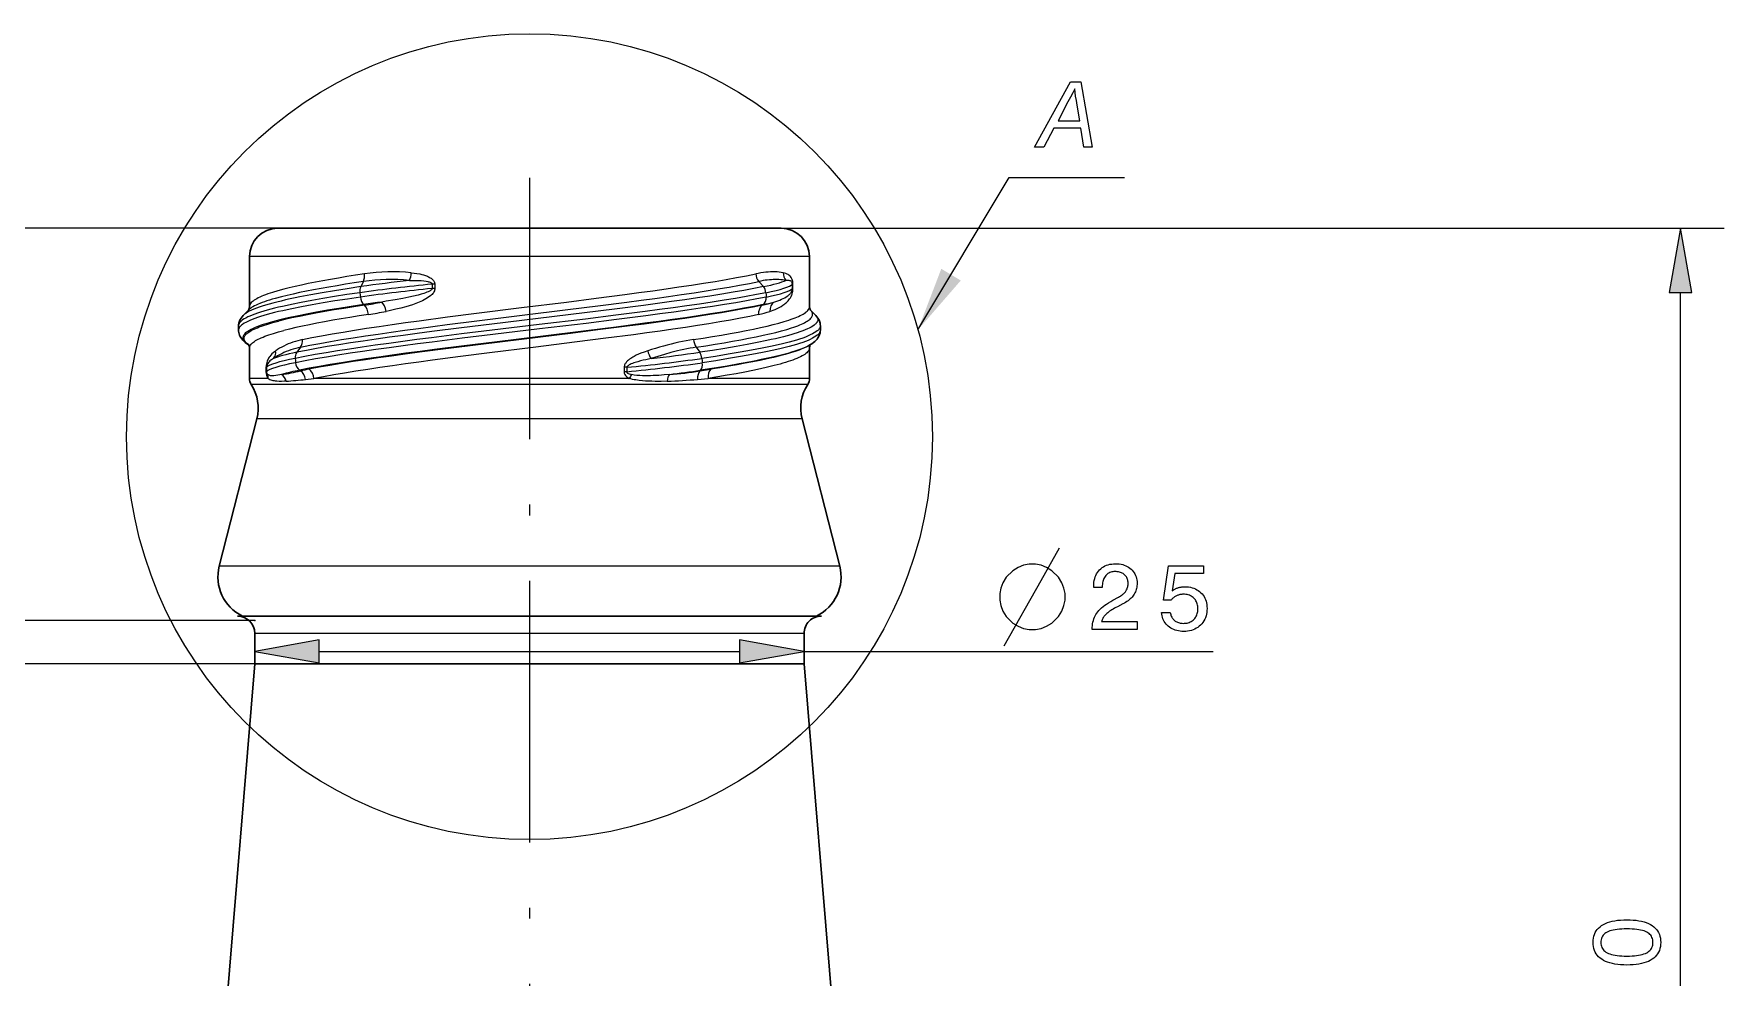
# Model space of a CAD drawing. Extents: x 0 to 420, y 0 to 594.
# Drawn here: x 121.7 to 199.3, y 481.4 to 524.7 of the extents above; entities that cross this region are included whole.
import ezdxf

# ---------------------------------------------------------------- set-up
doc = ezdxf.new("R2010")
doc.units = 0
doc.linetypes.add('DASHDOT', pattern=[18.5, 12, -3, 0.5, -3])

msp = doc.modelspace()

# ---------------------------------------------------------------- linework, layer by layer
at = {"linetype": 'DASHDOT', "lineweight": 13}
msp.add_line((144.475, 518.128), (144.475, 263.401), dxfattribs=at)
at = {"lineweight": 13}
for p, q in [((132.925, 515.815), (58.793, 515.815)), ((132.925, 515.815), (68.311, 515.815)), ((132.925, 515.815), (76.446, 515.815)), ((156.025, 515.815), (199.306, 515.815)), ((157.325, 514.515), (133.198, 514.515)), ((197.306, 448.769), (197.306, 512.861)), ((157.245, 508.644), (133.268, 508.644)), ((156.987, 507.063), (133.494, 507.063)), ((158.713, 500.31), (131.98, 500.31)), ((131.875, 497.815), (76.446, 497.815)), ((157.075, 497.215), (133.417, 497.215))]:
    msp.add_line(p, q, dxfattribs=at)
at = {"lineweight": 30, "ltscale": 0.035348}
msp.add_line((134.339, 515.815), (132.925, 515.815), dxfattribs=at)
at = {"lineweight": 30}
for p, q in [((156.025, 515.815), (134.339, 515.815)), ((157.875, 498.015), (132.715, 498.015)), ((131.875, 495.815), (127.975, 448.815)), ((157.075, 495.815), (133.417, 495.815)), ((157.075, 495.815), (160.975, 448.815))]:
    msp.add_line(p, q, dxfattribs=at)
at = {"lineweight": 13, "ltscale": 0.039327}
msp.add_line((133.198, 514.515), (131.625, 514.515), dxfattribs=at)
at = {"lineweight": 30, "ltscale": 0.057468}
for p, q in [((131.625, 512.216), (131.625, 514.515)), ((157.325, 512.216), (157.325, 514.515))]:
    msp.add_line(p, q, dxfattribs=at)
at = {"lineweight": 13, "ltscale": 0.002494}
for p, q in [((136.694, 512.854), (136.704, 512.755)), ((136.704, 512.755), (136.714, 512.656)), ((152.398, 509.74), (152.408, 509.641))]:
    msp.add_line(p, q, dxfattribs=at)
at = {"lineweight": 13, "ltscale": 0.006534}
msp.add_line((136.85, 513.37), (136.735, 513.135), dxfattribs=at)
at = {"lineweight": 13, "ltscale": 0.003116}
msp.add_line((140.13, 513.248), (140.005, 513.247), dxfattribs=at)
at = {"lineweight": 13, "ltscale": 0.00251}
for p, q in [((140.005, 513.247), (140.006, 513.146)), ((140.006, 513.146), (140.007, 513.046)), ((156.541, 513.146), (156.541, 513.247)), ((156.541, 513.046), (156.541, 513.146)), ((132.382, 509.431), (132.381, 509.331)), ((132.381, 509.331), (132.381, 509.231)), ((148.819, 509.331), (148.818, 509.231)), ((148.82, 509.431), (148.819, 509.331))]:
    msp.add_line(p, q, dxfattribs=at)
at = {"lineweight": 13, "ltscale": 0.003117}
msp.add_line((140.131, 513.047), (140.007, 513.046), dxfattribs=at)
at = {"lineweight": 13, "ltscale": 0.002507}
for p, q in [((140.13, 513.248), (140.131, 513.147)), ((140.131, 513.147), (140.131, 513.047)), ((156.568, 513.147), (156.568, 513.248)), ((156.568, 513.047), (156.568, 513.147))]:
    msp.add_line(p, q, dxfattribs=at)
at = {"lineweight": 13, "ltscale": 0.007844}
msp.add_line((155, 513.37), (155.208, 513.135), dxfattribs=at)
at = {"lineweight": 13, "ltscale": 0.002488}
for p, q in [((155.324, 512.854), (155.331, 512.755)), ((155.331, 512.755), (155.338, 512.656)), ((133.73, 509.74), (133.737, 509.641))]:
    msp.add_line(p, q, dxfattribs=at)
at = {"lineweight": 13, "ltscale": 0.00068689}
msp.add_line((156.541, 513.247), (156.568, 513.248), dxfattribs=at)
at = {"lineweight": 13, "ltscale": 0.000687079}
for p, q in [((156.541, 513.046), (156.568, 513.047)), ((132.409, 509.23), (132.381, 509.231))]:
    msp.add_line(p, q, dxfattribs=at)
at = {"lineweight": 30, "ltscale": 0.008484}
for p, q in [((131.575, 512.055), (131.336, 511.813)), ((157.375, 512.055), (157.613, 511.813))]:
    msp.add_line(p, q, dxfattribs=at)
at = {"lineweight": 13, "ltscale": 0.001115}
msp.add_line((136.867, 512.312), (136.9, 512.283), dxfattribs=at)
at = {"lineweight": 13, "ltscale": 0.001236}
msp.add_line((155.201, 512.312), (155.162, 512.283), dxfattribs=at)
at = {"lineweight": 30, "ltscale": 0.002518}
for p, q in [((131.125, 511.337), (131.124, 511.236)), ((157.825, 511.337), (157.825, 511.236))]:
    msp.add_line(p, q, dxfattribs=at)
at = {"lineweight": 30, "ltscale": 0.002517}
for p, q in [((131.124, 511.236), (131.124, 511.136)), ((157.825, 511.236), (157.825, 511.136))]:
    msp.add_line(p, q, dxfattribs=at)
at = {"lineweight": 30, "ltscale": 0.035143}
for p, q in [((131.625, 508.915), (131.625, 510.321)), ((157.325, 508.915), (157.325, 510.321))]:
    msp.add_line(p, q, dxfattribs=at)
at = {"lineweight": 13, "ltscale": 0.002487}
msp.add_line((133.723, 509.839), (133.73, 509.74), dxfattribs=at)
at = {"lineweight": 13, "ltscale": 0.007303}
msp.add_line((133.971, 510.355), (133.797, 510.12), dxfattribs=at)
at = {"lineweight": 13, "ltscale": 0.007136}
msp.add_line((152.129, 510.355), (152.291, 510.12), dxfattribs=at)
at = {"lineweight": 13, "ltscale": 0.002493}
msp.add_line((152.388, 509.839), (152.398, 509.74), dxfattribs=at)
at = {"lineweight": 30, "ltscale": 0.00162}
msp.add_line((157.349, 510.458), (157.293, 510.425), dxfattribs=at)
at = {"lineweight": 13, "ltscale": 0.000687292}
msp.add_line((132.409, 509.431), (132.382, 509.431), dxfattribs=at)
at = {"lineweight": 13, "ltscale": 0.002512}
for p, q in [((132.409, 509.431), (132.409, 509.33)), ((148.944, 509.431), (148.944, 509.33))]:
    msp.add_line(p, q, dxfattribs=at)
at = {"lineweight": 13, "ltscale": 0.002513}
for p, q in [((132.409, 509.33), (132.409, 509.23)), ((148.944, 509.33), (148.943, 509.23))]:
    msp.add_line(p, q, dxfattribs=at)
at = {"lineweight": 13, "ltscale": 0.002075}
msp.add_line((133.097, 509.103), (133.015, 509.086), dxfattribs=at)
at = {"lineweight": 13, "ltscale": 0.001404}
msp.add_line((133.924, 509.297), (133.971, 509.266), dxfattribs=at)
at = {"lineweight": 13, "ltscale": 0.003121}
msp.add_line((148.943, 509.23), (148.818, 509.231), dxfattribs=at)
at = {"lineweight": 13, "ltscale": 0.00312}
msp.add_line((148.944, 509.431), (148.82, 509.431), dxfattribs=at)
at = {"lineweight": 13, "ltscale": 0.012586}
msp.add_line((152.296, 509.266), (152.794, 509.344), dxfattribs=at)
at = {"lineweight": 13, "ltscale": 0.001068}
msp.add_line((152.325, 509.297), (152.296, 509.266), dxfattribs=at)
at = {"lineweight": 13, "ltscale": 0.02112}
msp.add_line((132.47, 508.915), (131.625, 508.915), dxfattribs=at)
at = {"lineweight": 13, "ltscale": 0.039082}
msp.add_line((133.268, 508.644), (131.705, 508.644), dxfattribs=at)
at = {"lineweight": 13, "ltscale": 0.002364}
msp.add_line((133.306, 508.794), (133.212, 508.789), dxfattribs=at)
at = {"lineweight": 13, "ltscale": 0.009561}
msp.add_line((134.2, 508.876), (134.581, 508.915), dxfattribs=at)
at = {"lineweight": 13, "ltscale": 0.361909}
msp.add_line((149.057, 508.915), (134.581, 508.915), dxfattribs=at)
at = {"lineweight": 13, "ltscale": 0.012156}
msp.add_line((152.19, 508.876), (152.674, 508.915), dxfattribs=at)
at = {"lineweight": 13, "ltscale": 0.116266}
msp.add_line((157.325, 508.915), (152.674, 508.915), dxfattribs=at)
at = {"lineweight": 30, "ltscale": 0.174257}
for p, q in [((131.963, 507.063), (130.237, 500.31)), ((156.987, 507.063), (158.713, 500.31))]:
    msp.add_line(p, q, dxfattribs=at)
at = {"lineweight": 13, "ltscale": 0.038293}
msp.add_line((133.494, 507.063), (131.963, 507.063), dxfattribs=at)
at = {"lineweight": 13, "ltscale": 0.043574}
msp.add_line((131.98, 500.31), (130.237, 500.31), dxfattribs=at)
at = {"lineweight": 13, "ltscale": 0.487217}
for p, q in [((131.875, 497.815), (112.386, 497.815)), ((131.875, 495.815), (112.386, 495.815))]:
    msp.add_line(p, q, dxfattribs=at)
at = {"lineweight": 30, "ltscale": 0.04101}
msp.add_line((132.715, 498.015), (131.075, 498.015), dxfattribs=at)
at = {"lineweight": 13, "ltscale": 0.038562}
msp.add_line((133.417, 497.215), (131.875, 497.215), dxfattribs=at)
at = {"lineweight": 30, "ltscale": 0.035001}
for p, q in [((131.875, 495.815), (131.875, 497.215)), ((157.075, 495.815), (157.075, 497.215))]:
    msp.add_line(p, q, dxfattribs=at)
at = {"lineweight": 30, "ltscale": 0.038562}
msp.add_line((133.417, 495.815), (131.875, 495.815), dxfattribs=at)
at = {"lineweight": 13, "ltscale": 0.482279}
msp.add_line((134.829, 496.395), (154.12, 496.395), dxfattribs=at)
at = {"lineweight": 13, "ltscale": 0.469465}
msp.add_line((157.075, 496.395), (175.853, 496.395), dxfattribs=at)
at = {"lineweight": 13}
for points in [[(167.659, 519.539), (169.305, 522.539), (169.784, 522.539), (170.303, 519.539), (169.923, 519.539), (169.784, 520.414), (168.544, 520.414), (168.078, 519.539)], [(168.738, 520.748), (169.731, 520.748), (169.618, 521.457), (169.575, 521.672), (169.54, 521.869), (169.515, 522.047), (169.499, 522.206), (169.415, 522.028), (169.309, 521.829), (169.181, 521.61)], [(197.827, 512.861), (197.306, 515.815), (196.785, 512.861)], [(167.705, 500.395), (167.405, 500.395), (167.155, 500.345), (166.905, 500.245), (166.655, 500.095), (166.355, 499.795), (166.205, 499.545), (166.105, 499.295), (166.055, 499.045), (166.055, 498.745), (166.105, 498.495), (166.205, 498.245), (166.355, 497.995), (166.655, 497.695), (166.905, 497.545), (167.155, 497.445), (167.405, 497.395), (167.705, 497.395), (167.955, 497.445), (168.205, 497.545), (168.455, 497.695), (168.755, 497.995), (168.905, 498.245), (169.005, 498.495), (169.055, 498.745), (169.055, 499.045), (169.005, 499.295), (168.905, 499.545), (168.755, 499.795), (168.455, 500.095), (168.205, 500.245), (167.955, 500.345)], [(170.301, 497.395), (170.301, 497.408), (170.303, 497.495), (170.31, 497.58), (170.32, 497.661), (170.334, 497.74), (170.353, 497.816), (170.376, 497.889), (170.402, 497.958), (170.433, 498.025), (170.469, 498.09), (170.508, 498.151), (170.553, 498.21), (170.604, 498.27), (170.662, 498.329), (170.726, 498.388), (170.798, 498.448), (170.876, 498.507), (170.96, 498.566), (171.052, 498.625), (171.15, 498.683), (171.254, 498.742), (171.509, 498.881), (171.554, 498.906), (171.596, 498.932), (171.636, 498.959), (171.673, 498.986), (171.708, 499.013), (171.74, 499.041), (171.77, 499.07), (171.797, 499.1), (171.822, 499.13), (171.844, 499.16), (171.864, 499.192), (171.882, 499.225), (171.898, 499.258), (171.912, 499.293), (171.924, 499.329), (171.933, 499.366), (171.94, 499.404), (171.946, 499.443), (171.949, 499.483), (171.95, 499.524), (171.948, 499.571), (171.943, 499.616), (171.935, 499.659), (171.924, 499.7), (171.909, 499.739), (171.891, 499.777), (171.87, 499.813), (171.845, 499.847), (171.818, 499.879), (171.786, 499.909), (171.753, 499.937), (171.717, 499.962), (171.678, 499.984), (171.638, 500.003), (171.595, 500.019), (171.551, 500.032), (171.504, 500.042), (171.454, 500.05), (171.403, 500.054), (171.349, 500.055), (171.296, 500.054), (171.245, 500.048), (171.196, 500.039), (171.15, 500.026), (171.106, 500.009), (171.064, 499.989), (171.025, 499.965), (170.987, 499.937), (170.953, 499.905), (170.92, 499.87), (170.89, 499.831), (170.863, 499.79), (170.84, 499.746), (170.819, 499.699), (170.802, 499.65), (170.788, 499.597), (170.777, 499.542), (170.769, 499.484), (170.765, 499.423), (170.763, 499.36), (170.763, 499.324), (170.371, 499.324), (170.371, 499.385), (170.374, 499.478), (170.382, 499.567), (170.395, 499.652), (170.414, 499.733), (170.438, 499.81), (170.468, 499.883), (170.503, 499.953), (170.544, 500.018), (170.589, 500.079), (170.641, 500.137), (170.697, 500.189), (170.756, 500.236), (170.82, 500.278), (170.887, 500.314), (170.958, 500.345), (171.034, 500.369), (171.112, 500.389), (171.195, 500.403), (171.282, 500.411), (171.372, 500.414), (171.459, 500.411), (171.543, 500.404), (171.623, 500.392), (171.699, 500.374), (171.773, 500.352), (171.842, 500.325), (171.909, 500.293), (171.972, 500.256), (172.032, 500.214), (172.088, 500.167), (172.14, 500.116), (172.186, 500.062), (172.227, 500.005), (172.263, 499.945), (172.293, 499.882), (172.317, 499.816), (172.336, 499.746), (172.35, 499.674), (172.358, 499.599), (172.361, 499.52), (172.359, 499.459), (172.355, 499.399), (172.347, 499.341), (172.335, 499.284), (172.321, 499.229), (172.303, 499.176), (172.282, 499.124), (172.258, 499.073), (172.231, 499.024), (172.201, 498.977), (172.167, 498.931), (172.13, 498.886), (172.089, 498.843), (172.046, 498.801), (171.998, 498.76), (171.948, 498.72), (171.894, 498.681), (171.836, 498.644), (171.776, 498.608), (171.712, 498.573), (171.459, 498.445), (171.389, 498.408), (171.323, 498.371), (171.261, 498.335), (171.203, 498.3), (171.149, 498.266), (171.099, 498.232), (171.054, 498.2), (171.012, 498.167), (170.975, 498.136), (170.941, 498.105), (170.911, 498.075), (170.883, 498.043), (170.856, 498.011), (170.832, 497.978), (170.811, 497.945), (170.791, 497.91), (170.773, 497.875), (170.758, 497.84), (170.745, 497.803), (170.733, 497.766), (172.361, 497.766), (172.361, 497.395)], [(173.483, 498.177), (173.883, 498.177), (173.892, 498.131), (173.902, 498.087), (173.916, 498.046), (173.932, 498.006), (173.95, 497.969), (173.971, 497.933), (173.994, 497.899), (174.019, 497.868), (174.048, 497.839), (174.078, 497.811), (174.111, 497.786), (174.145, 497.764), (174.182, 497.744), (174.219, 497.727), (174.259, 497.712), (174.301, 497.701), (174.344, 497.691), (174.389, 497.685), (174.436, 497.681), (174.484, 497.679), (174.543, 497.681), (174.6, 497.687), (174.654, 497.696), (174.706, 497.709), (174.756, 497.725), (174.803, 497.745), (174.848, 497.769), (174.891, 497.797), (174.931, 497.828), (174.969, 497.863), (175.004, 497.901), (175.035, 497.941), (175.062, 497.983), (175.086, 498.028), (175.106, 498.075), (175.123, 498.125), (175.136, 498.176), (175.145, 498.231), (175.15, 498.287), (175.152, 498.346), (175.15, 498.406), (175.145, 498.463), (175.136, 498.518), (175.123, 498.57), (175.107, 498.62), (175.087, 498.668), (175.063, 498.713), (175.036, 498.755), (175.005, 498.795), (174.971, 498.833), (174.933, 498.867), (174.893, 498.898), (174.851, 498.925), (174.806, 498.949), (174.759, 498.969), (174.709, 498.985), (174.656, 498.998), (174.601, 499.007), (174.544, 499.012), (174.484, 499.014), (174.449, 499.013), (174.415, 499.011), (174.382, 499.008), (174.349, 499.003), (174.317, 498.997), (174.285, 498.989), (174.254, 498.98), (174.224, 498.969), (174.194, 498.958), (174.165, 498.944), (174.136, 498.93), (174.108, 498.914), (174.081, 498.897), (174.055, 498.878), (174.029, 498.858), (174.005, 498.837), (173.98, 498.814), (173.957, 498.79), (173.934, 498.765), (173.913, 498.738), (173.569, 498.738), (173.805, 500.327), (175.407, 500.327), (175.407, 499.973), (174.094, 499.973), (173.974, 499.166), (173.996, 499.184), (174.018, 499.202), (174.042, 499.219), (174.066, 499.234), (174.091, 499.249), (174.117, 499.263), (174.143, 499.276), (174.171, 499.289), (174.199, 499.3), (174.228, 499.31), (174.257, 499.32), (174.287, 499.328), (174.318, 499.335), (174.349, 499.342), (174.381, 499.347), (174.413, 499.352), (174.446, 499.355), (174.479, 499.358), (174.513, 499.359), (174.547, 499.36), (174.638, 499.357), (174.725, 499.349), (174.808, 499.335), (174.888, 499.316), (174.964, 499.291), (175.036, 499.261), (175.105, 499.225), (175.171, 499.184), (175.232, 499.138), (175.29, 499.086), (175.344, 499.029), (175.392, 498.969), (175.434, 498.906), (175.47, 498.839), (175.501, 498.769), (175.527, 498.695), (175.546, 498.618), (175.561, 498.538), (175.569, 498.454), (175.572, 498.367), (175.569, 498.274), (175.56, 498.185), (175.545, 498.1), (175.524, 498.018), (175.497, 497.939), (175.464, 497.865), (175.426, 497.793), (175.381, 497.726), (175.33, 497.662), (175.273, 497.601), (175.212, 497.546), (175.147, 497.496), (175.078, 497.452), (175.006, 497.414), (174.93, 497.382), (174.851, 497.355), (174.768, 497.335), (174.681, 497.32), (174.591, 497.311), (174.497, 497.308), (174.413, 497.311), (174.333, 497.318), (174.255, 497.33), (174.181, 497.347), (174.109, 497.368), (174.04, 497.395), (173.974, 497.426), (173.911, 497.462), (173.851, 497.502), (173.794, 497.548), (173.74, 497.597), (173.692, 497.649), (173.648, 497.705), (173.61, 497.763), (173.576, 497.825), (173.547, 497.889), (173.524, 497.957), (173.505, 498.027), (173.491, 498.1)], [(134.829, 496.916), (131.875, 496.395), (134.829, 495.874)], [(154.12, 495.874), (157.075, 496.395), (154.12, 496.916)], [(194.842, 481.997), (194.694, 482), (194.553, 482.008), (194.419, 482.021), (194.292, 482.039), (194.172, 482.063), (194.06, 482.093), (193.955, 482.127), (193.858, 482.167), (193.767, 482.212), (193.684, 482.263), (193.609, 482.318), (193.541, 482.379), (193.481, 482.444), (193.43, 482.514), (193.386, 482.589), (193.35, 482.669), (193.322, 482.753), (193.303, 482.843), (193.291, 482.937), (193.287, 483.036), (193.291, 483.136), (193.302, 483.231), (193.322, 483.321), (193.35, 483.406), (193.385, 483.486), (193.429, 483.561), (193.48, 483.631), (193.539, 483.696), (193.606, 483.756), (193.681, 483.811), (193.763, 483.861), (193.853, 483.906), (193.951, 483.945), (194.056, 483.979), (194.168, 484.008), (194.288, 484.032), (194.416, 484.05), (194.55, 484.063), (194.693, 484.071), (194.842, 484.074), (194.992, 484.071), (195.134, 484.063), (195.268, 484.05), (195.395, 484.032), (195.514, 484.008), (195.626, 483.979), (195.731, 483.945), (195.828, 483.906), (195.918, 483.861), (196, 483.811), (196.074, 483.756), (196.141, 483.696), (196.2, 483.631), (196.251, 483.561), (196.294, 483.486), (196.329, 483.406), (196.357, 483.321), (196.376, 483.231), (196.388, 483.136), (196.392, 483.036), (196.388, 482.937), (196.376, 482.843), (196.357, 482.753), (196.329, 482.669), (196.293, 482.589), (196.25, 482.514), (196.199, 482.444), (196.14, 482.379), (196.073, 482.318), (195.998, 482.263), (195.915, 482.212), (195.825, 482.167), (195.728, 482.127), (195.624, 482.093), (195.512, 482.063), (195.393, 482.039), (195.266, 482.021), (195.132, 482.008), (194.991, 482)], [(194.842, 482.41), (194.963, 482.412), (195.077, 482.416), (195.184, 482.424), (195.285, 482.434), (195.379, 482.448), (195.467, 482.465), (195.548, 482.484), (195.622, 482.507), (195.689, 482.533), (195.75, 482.562), (195.805, 482.594), (195.854, 482.629), (195.897, 482.668), (195.934, 482.711), (195.966, 482.756), (195.992, 482.806), (196.012, 482.858), (196.026, 482.914), (196.035, 482.973), (196.038, 483.036), (196.035, 483.099), (196.026, 483.159), (196.012, 483.215), (195.992, 483.268), (195.967, 483.317), (195.935, 483.362), (195.898, 483.405), (195.856, 483.443), (195.807, 483.478), (195.753, 483.51), (195.693, 483.538), (195.626, 483.563), (195.552, 483.585), (195.471, 483.605), (195.383, 483.621), (195.289, 483.634), (195.187, 483.645), (195.079, 483.652), (194.964, 483.657), (194.842, 483.658), (194.72, 483.657), (194.605, 483.652), (194.496, 483.645), (194.395, 483.634), (194.3, 483.621), (194.212, 483.605), (194.131, 483.585), (194.057, 483.563), (193.99, 483.538), (193.93, 483.51), (193.876, 483.478), (193.827, 483.443), (193.784, 483.405), (193.747, 483.362), (193.716, 483.317), (193.691, 483.268), (193.671, 483.215), (193.656, 483.159), (193.648, 483.099), (193.645, 483.036), (193.648, 482.973), (193.657, 482.914), (193.671, 482.858), (193.691, 482.806), (193.717, 482.756), (193.749, 482.711), (193.786, 482.668), (193.829, 482.629), (193.878, 482.594), (193.933, 482.562), (193.994, 482.533), (194.061, 482.507), (194.136, 482.484), (194.216, 482.465), (194.304, 482.448), (194.398, 482.434), (194.499, 482.424), (194.607, 482.416), (194.721, 482.412)]]:
    msp.add_lwpolyline(points, close=True, dxfattribs=at)
for points in [[(162.304, 511.15), (166.493, 518.143), (171.782, 518.143)], [(136.903, 513.721), (136.493, 513.656), (136.096, 513.592), (135.712, 513.528), (135.343, 513.464), (134.988, 513.4), (134.648, 513.336), (134.325, 513.272), (134.017, 513.208), (133.727, 513.144), (133.453, 513.08), (133.198, 513.016)], [(134.065, 510.706), (134.486, 510.792), (134.937, 510.878), (135.414, 510.964), (135.919, 511.051), (136.448, 511.137), (137, 511.223), (137.573, 511.309), (138.167, 511.396), (138.779, 511.482), (139.407, 511.568), (140.705, 511.74), (142.046, 511.912), (144.106, 512.17), (146.174, 512.428), (147.533, 512.6), (148.856, 512.773), (149.499, 512.859), (150.129, 512.945), (150.742, 513.031), (151.336, 513.117), (151.912, 513.203), (152.465, 513.289), (152.996, 513.376), (153.502, 513.462), (153.981, 513.548), (154.434, 513.634), (154.857, 513.721)], [(139.05, 513.77), (139.18, 513.756), (139.31, 513.738), (139.441, 513.714), (139.529, 513.694), (139.617, 513.67), (139.705, 513.642), (139.792, 513.608), (139.835, 513.589), (139.878, 513.567), (139.92, 513.543), (139.961, 513.516), (140.001, 513.485), (140.039, 513.45), (140.057, 513.43), (140.074, 513.409), (140.089, 513.386), (140.103, 513.361), (140.114, 513.334), (140.123, 513.307), (140.128, 513.277), (140.13, 513.248)], [(156.124, 513.77), (156.032, 513.786), (155.94, 513.797), (155.843, 513.806), (155.745, 513.81), (155.642, 513.812), (155.539, 513.809), (155.43, 513.803), (155.322, 513.794), (155.208, 513.78), (155.095, 513.764), (154.976, 513.744), (154.857, 513.721)], [(156.568, 513.248), (156.565, 513.309), (156.557, 513.365), (156.546, 513.414), (156.533, 513.456), (156.518, 513.491), (156.502, 513.523), (156.486, 513.55), (156.452, 513.596), (156.417, 513.633), (156.38, 513.664), (156.343, 513.689), (156.304, 513.711), (156.246, 513.736), (156.185, 513.756), (156.124, 513.77)], [(136.694, 512.854), (136.1, 512.765), (135.532, 512.675), (134.992, 512.586), (134.481, 512.497), (134.003, 512.407), (133.557, 512.318), (133.351, 512.274), (133.145, 512.228), (132.956, 512.185), (132.769, 512.139), (132.598, 512.096), (132.429, 512.05), (132.278, 512.007), (132.127, 511.961), (131.995, 511.918), (131.863, 511.872), (131.75, 511.829), (131.639, 511.782), (131.546, 511.74), (131.455, 511.693), (131.381, 511.651), (131.311, 511.604), (131.257, 511.562), (131.231, 511.539), (131.207, 511.515), (131.189, 511.495), (131.173, 511.473), (131.158, 511.45), (131.145, 511.426), (131.134, 511.398), (131.127, 511.368), (131.125, 511.337)], [(136.735, 513.135), (136.114, 513.04), (135.522, 512.946), (134.961, 512.851), (134.435, 512.757), (133.943, 512.662), (133.715, 512.616), (133.488, 512.568), (133.28, 512.521), (133.072, 512.473), (132.884, 512.427), (132.696, 512.379), (132.528, 512.333), (132.361, 512.284), (132.214, 512.239), (132.068, 512.19), (131.942, 512.145), (131.818, 512.096), (131.715, 512.051), (131.613, 512.001), (131.531, 511.957), (131.452, 511.907), (131.392, 511.863), (131.363, 511.839), (131.336, 511.813)], [(133.198, 513.016), (132.93, 512.943), (132.685, 512.87), (132.575, 512.835), (132.465, 512.798), (132.367, 512.762), (132.27, 512.725), (132.184, 512.69), (132.1, 512.652), (132.027, 512.617), (131.955, 512.58), (131.895, 512.545), (131.837, 512.507), (131.789, 512.472), (131.744, 512.434), (131.709, 512.4), (131.678, 512.362), (131.655, 512.327), (131.638, 512.289), (131.628, 512.253), (131.625, 512.216)], [(136.85, 513.37), (136.435, 513.306), (136.032, 513.241), (135.643, 513.177), (135.268, 513.113), (134.908, 513.049), (134.563, 512.985), (134.235, 512.921), (133.923, 512.857), (133.627, 512.793), (133.35, 512.729), (133.09, 512.665)], [(155.324, 512.854), (154.888, 512.768), (154.422, 512.682), (153.927, 512.595), (153.405, 512.509), (152.857, 512.423), (152.285, 512.336), (151.69, 512.25), (151.075, 512.164), (150.441, 512.078), (149.79, 511.992), (148.444, 511.82), (147.052, 511.648), (144.916, 511.39), (142.768, 511.132), (141.357, 510.96), (139.981, 510.788), (139.311, 510.702), (138.657, 510.616), (138.018, 510.53), (137.398, 510.444), (136.799, 510.357), (136.222, 510.271), (135.668, 510.185), (135.14, 510.098), (134.638, 510.012), (134.166, 509.926), (133.723, 509.839)], [(155.208, 513.135), (154.775, 513.049), (154.312, 512.962), (153.82, 512.876), (153.301, 512.79), (152.756, 512.703), (152.188, 512.617), (151.598, 512.531), (150.987, 512.445), (150.358, 512.359), (149.711, 512.272), (148.376, 512.1), (146.996, 511.928), (144.878, 511.671), (142.749, 511.413), (141.351, 511.241), (139.988, 511.069), (139.325, 510.983), (138.677, 510.897), (138.045, 510.81), (137.432, 510.724), (136.838, 510.638), (136.267, 510.552), (135.72, 510.465), (135.197, 510.379), (134.702, 510.293), (134.234, 510.206), (133.797, 510.12)], [(133.971, 510.355), (134.399, 510.441), (134.856, 510.527), (135.341, 510.613), (135.853, 510.7), (136.389, 510.786), (136.949, 510.872), (137.53, 510.958), (138.132, 511.045), (138.751, 511.131), (139.388, 511.217), (140.702, 511.389), (142.06, 511.561), (144.143, 511.819), (146.236, 512.077), (147.608, 512.249), (148.945, 512.422), (149.595, 512.508), (150.231, 512.594), (150.85, 512.68), (151.45, 512.766), (152.031, 512.852), (152.589, 512.939), (153.124, 513.025), (153.634, 513.111), (154.118, 513.197), (154.574, 513.283), (155, 513.37)], [(140.007, 513.046), (140.003, 513.03), (139.996, 513.016), (139.986, 513.003), (139.973, 512.989), (139.943, 512.964), (139.916, 512.947), (139.889, 512.931), (139.829, 512.901), (139.766, 512.874), (139.701, 512.849), (139.634, 512.826), (139.498, 512.784), (139.36, 512.746), (139.15, 512.695), (138.94, 512.649), (138.66, 512.593), (138.313, 512.529), (137.903, 512.46), (137.702, 512.427)], [(140.131, 513.047), (140.129, 513.011), (140.122, 512.976), (140.111, 512.942), (140.089, 512.896), (140.063, 512.853), (140.034, 512.815), (140.002, 512.78), (139.969, 512.748), (139.934, 512.717), (139.863, 512.662), (139.79, 512.612), (139.716, 512.567), (139.64, 512.526), (139.564, 512.488), (139.487, 512.452), (139.41, 512.419), (139.256, 512.358), (139.101, 512.304), (138.947, 512.254), (138.794, 512.209), (138.565, 512.148), (138.338, 512.093), (138.04, 512.027), (137.892, 511.998)], [(138.963, 513.418), (139.157, 513.42), (139.352, 513.417), (139.506, 513.409), (139.621, 513.399), (139.734, 513.384), (139.807, 513.37), (139.842, 513.361), (139.877, 513.352), (139.91, 513.34), (139.94, 513.327), (139.967, 513.311), (139.978, 513.302), (139.989, 513.292), (139.996, 513.282), (140.002, 513.27), (140.005, 513.259), (140.005, 513.247)], [(156.244, 513.418), (156.167, 513.432), (156.089, 513.443), (156.007, 513.451), (155.926, 513.457), (155.84, 513.46), (155.755, 513.46), (155.666, 513.458), (155.577, 513.453), (155.484, 513.445), (155.391, 513.435), (155.295, 513.423), (155.199, 513.408), (155.099, 513.39), (155, 513.37)], [(155.511, 511.998), (155.659, 512.05), (155.754, 512.089), (155.847, 512.13), (155.937, 512.174), (156.024, 512.223), (156.109, 512.277), (156.19, 512.337), (156.23, 512.369), (156.269, 512.404), (156.306, 512.441), (156.343, 512.481), (156.379, 512.525), (156.414, 512.572), (156.448, 512.625), (156.48, 512.683), (156.51, 512.751), (156.525, 512.79), (156.537, 512.83), (156.55, 512.878), (156.559, 512.927), (156.566, 512.987), (156.568, 513.047)], [(155.693, 512.427), (155.788, 512.456), (155.879, 512.487), (155.965, 512.518), (156.047, 512.551), (156.124, 512.586), (156.196, 512.622), (156.263, 512.661), (156.326, 512.704), (156.383, 512.751), (156.41, 512.776), (156.435, 512.803), (156.46, 512.833), (156.481, 512.864), (156.503, 512.901), (156.52, 512.941), (156.529, 512.967), (156.535, 512.993), (156.539, 513.02), (156.541, 513.046)], [(156.541, 513.247), (156.538, 513.282), (156.531, 513.312), (156.521, 513.335), (156.502, 513.361), (156.482, 513.379), (156.46, 513.393), (156.429, 513.405), (156.387, 513.415), (156.342, 513.42), (156.285, 513.42), (156.244, 513.418)], [(136.714, 512.656), (136.118, 512.566), (135.548, 512.477), (135.006, 512.387), (134.494, 512.297), (134.013, 512.208), (133.566, 512.118), (133.359, 512.074), (133.152, 512.029), (132.963, 511.985), (132.775, 511.939), (132.604, 511.896), (132.434, 511.85), (132.282, 511.806), (132.131, 511.76), (131.998, 511.717), (131.866, 511.671), (131.753, 511.628), (131.641, 511.582), (131.547, 511.539), (131.456, 511.493), (131.382, 511.45), (131.311, 511.403), (131.257, 511.361), (131.232, 511.338), (131.208, 511.314), (131.189, 511.294), (131.173, 511.272), (131.158, 511.249), (131.145, 511.225), (131.134, 511.196), (131.127, 511.166), (131.124, 511.136)], [(136.867, 512.312), (136.288, 512.224), (135.733, 512.136), (135.206, 512.048), (134.707, 511.96), (134.237, 511.872), (133.799, 511.784), (133.393, 511.696), (133.207, 511.653), (133.021, 511.608), (132.852, 511.565), (132.683, 511.52), (132.532, 511.477), (132.382, 511.432), (132.248, 511.39), (132.116, 511.344), (132.002, 511.302), (131.888, 511.257), (131.792, 511.215), (131.698, 511.169), (131.621, 511.127), (131.547, 511.081), (131.489, 511.04), (131.434, 510.993), (131.394, 510.952), (131.377, 510.93), (131.361, 510.906), (131.348, 510.884), (131.338, 510.86), (131.331, 510.84), (131.327, 510.818), (131.324, 510.789), (131.326, 510.759), (131.332, 510.73), (131.339, 510.71), (131.348, 510.69), (131.361, 510.666), (131.377, 510.643), (131.396, 510.619), (131.417, 510.596), (131.461, 510.555), (131.521, 510.509), (131.585, 510.467)], [(133.09, 512.665), (132.803, 512.589), (132.673, 512.551), (132.544, 512.512), (132.428, 512.475), (132.312, 512.436), (132.209, 512.399), (132.107, 512.36), (132.018, 512.323), (131.931, 512.283), (131.856, 512.247), (131.783, 512.207), (131.722, 512.17), (131.664, 512.131), (131.618, 512.094), (131.574, 512.054)], [(136.9, 512.283), (136.418, 512.209), (135.953, 512.136), (135.506, 512.063), (135.079, 511.989), (134.67, 511.916), (134.283, 511.843), (133.917, 511.769), (133.573, 511.696), (133.252, 511.623), (132.955, 511.55)], [(155.338, 512.656), (154.903, 512.57), (154.438, 512.483), (153.944, 512.397), (153.423, 512.31), (152.876, 512.224), (152.305, 512.138), (151.711, 512.052), (151.096, 511.966), (150.463, 511.879), (149.812, 511.793), (148.467, 511.621), (147.077, 511.449), (144.94, 511.191), (142.792, 510.934), (141.381, 510.762), (140.004, 510.59), (139.334, 510.503), (138.679, 510.417), (138.04, 510.331), (137.419, 510.245), (136.819, 510.159), (136.241, 510.073), (135.686, 509.986), (135.157, 509.9), (134.655, 509.814), (134.181, 509.727), (133.737, 509.641)], [(155.201, 512.312), (154.775, 512.226), (154.319, 512.139), (153.834, 512.053), (153.322, 511.967), (152.785, 511.88), (152.224, 511.794), (151.64, 511.708), (151.036, 511.622), (150.413, 511.536), (149.773, 511.45), (148.45, 511.277), (147.081, 511.105), (144.978, 510.848), (142.862, 510.59), (141.47, 510.418), (140.113, 510.246), (139.452, 510.16), (138.805, 510.074), (138.175, 509.987), (137.563, 509.901), (136.97, 509.815), (136.399, 509.729), (135.851, 509.643), (135.328, 509.556), (134.832, 509.47), (134.363, 509.384), (133.924, 509.297)], [(155.162, 512.283), (154.737, 512.196), (154.281, 512.109), (153.797, 512.023), (153.286, 511.936), (152.75, 511.85), (152.189, 511.763), (151.606, 511.677), (151.002, 511.59), (150.379, 511.504), (149.739, 511.418), (149.084, 511.331), (147.736, 511.159), (146.35, 510.986), (144.235, 510.727), (142.127, 510.468), (140.752, 510.295), (139.42, 510.123), (138.775, 510.036), (138.146, 509.95), (137.536, 509.863), (136.946, 509.777), (136.378, 509.69), (135.833, 509.604), (135.314, 509.517), (134.821, 509.431), (134.356, 509.344)], [(152.009, 510.706), (152.449, 510.774), (152.875, 510.843), (153.285, 510.912), (153.679, 510.981), (154.055, 511.049), (154.414, 511.118), (154.755, 511.187), (155.076, 511.256), (155.378, 511.324), (155.66, 511.393), (155.921, 511.462), (156.161, 511.53), (156.38, 511.599), (156.478, 511.633), (156.576, 511.668), (156.664, 511.701), (156.75, 511.736), (156.827, 511.77), (156.902, 511.805), (156.967, 511.838), (157.031, 511.873), (157.085, 511.906), (157.136, 511.942), (157.179, 511.975), (157.219, 512.011), (157.25, 512.043), (157.278, 512.079), (157.298, 512.112), (157.313, 512.148), (157.322, 512.181), (157.325, 512.216)], [(152.129, 510.355), (152.569, 510.423), (152.994, 510.491), (153.404, 510.559), (153.797, 510.627), (154.174, 510.695), (154.533, 510.763), (154.874, 510.831), (155.196, 510.899), (155.498, 510.967), (155.781, 511.035), (156.043, 511.103), (156.284, 511.171), (156.504, 511.239), (156.603, 511.272), (156.702, 511.307), (156.79, 511.34), (156.878, 511.375), (156.955, 511.408), (157.032, 511.443), (157.098, 511.476), (157.163, 511.511), (157.217, 511.543), (157.271, 511.579), (157.314, 511.611), (157.356, 511.647), (157.388, 511.679), (157.417, 511.714), (157.439, 511.747), (157.456, 511.782), (157.466, 511.816), (157.471, 511.85), (157.47, 511.884), (157.463, 511.918), (157.449, 511.953), (157.431, 511.986), (157.405, 512.021), (157.376, 512.054)], [(131.574, 510.478), (131.531, 510.51), (131.49, 510.545), (131.458, 510.577), (131.429, 510.612), (131.408, 510.644), (131.391, 510.679), (131.381, 510.712), (131.376, 510.746), (131.377, 510.78), (131.384, 510.813), (131.397, 510.847), (131.415, 510.88), (131.44, 510.915), (131.468, 510.947), (131.505, 510.982), (131.545, 511.014), (131.594, 511.048), (131.644, 511.081), (131.704, 511.115), (131.766, 511.148), (131.837, 511.182), (131.91, 511.214), (131.992, 511.249), (132.076, 511.281), (132.169, 511.316), (132.264, 511.348), (132.473, 511.415), (132.703, 511.483), (132.955, 511.55)], [(137.086, 511.853), (136.654, 511.787), (136.236, 511.72), (135.833, 511.653), (135.444, 511.587), (135.071, 511.52), (134.715, 511.453), (134.375, 511.387), (134.053, 511.32), (133.749, 511.253), (133.464, 511.187), (133.198, 511.12)], [(154.988, 511.853), (154.585, 511.769), (154.155, 511.685), (153.698, 511.601), (153.215, 511.517), (152.708, 511.433), (152.179, 511.349), (151.629, 511.265), (151.059, 511.181), (150.471, 511.097), (149.866, 511.013), (149.247, 510.929), (147.972, 510.761), (146.658, 510.594), (144.647, 510.342), (142.633, 510.091), (141.311, 509.923), (140.024, 509.755), (139.398, 509.671), (138.786, 509.587), (138.19, 509.503), (137.61, 509.419), (137.049, 509.335), (136.509, 509.251), (135.991, 509.167), (135.496, 509.083), (135.025, 508.999), (134.581, 508.915)], [(157.613, 511.813), (157.633, 511.792), (157.65, 511.771), (157.667, 511.748), (157.681, 511.724), (157.691, 511.703), (157.699, 511.68), (157.704, 511.658), (157.707, 511.635), (157.707, 511.605), (157.702, 511.575), (157.693, 511.546), (157.684, 511.526), (157.674, 511.507), (157.657, 511.481), (157.638, 511.457), (157.616, 511.433), (157.592, 511.41), (157.542, 511.368), (157.475, 511.322), (157.406, 511.279), (157.318, 511.233), (157.229, 511.19), (157.122, 511.144), (157.013, 511.101), (156.887, 511.055), (156.759, 511.012), (156.613, 510.967), (156.466, 510.923), (156.301, 510.878), (156.135, 510.834), (155.952, 510.789), (155.769, 510.745), (155.568, 510.7), (155.367, 510.656), (154.931, 510.567), (154.463, 510.477), (153.963, 510.388), (153.433, 510.299), (152.875, 510.209), (152.291, 510.12)], [(157.825, 511.337), (157.822, 511.305), (157.814, 511.274), (157.802, 511.244), (157.791, 511.222), (157.777, 511.201), (157.757, 511.175), (157.734, 511.15), (157.708, 511.125), (157.68, 511.101), (157.621, 511.057), (157.543, 511.008), (157.463, 510.963), (157.362, 510.915), (157.26, 510.87), (157.137, 510.821), (157.014, 510.776), (156.869, 510.728), (156.724, 510.683), (156.559, 510.635), (156.393, 510.589), (156.207, 510.541), (156.021, 510.496), (155.815, 510.448), (155.609, 510.402), (155.384, 510.354), (155.158, 510.308), (154.671, 510.215), (154.149, 510.121), (153.593, 510.027), (153.005, 509.933), (152.388, 509.839)], [(131.625, 510.321), (131.628, 510.354), (131.636, 510.387), (131.65, 510.422), (131.669, 510.454), (131.696, 510.489), (131.725, 510.52), (131.763, 510.555), (131.803, 510.587), (131.852, 510.622), (131.903, 510.654), (131.963, 510.688), (132.024, 510.72), (132.095, 510.755), (132.167, 510.787), (132.249, 510.821), (132.332, 510.853), (132.424, 510.888), (132.518, 510.92), (132.724, 510.987), (132.951, 511.053), (133.198, 511.12)], [(152.009, 510.706), (151.84, 510.679), (151.671, 510.649), (151.499, 510.615), (151.328, 510.579), (151.153, 510.54), (150.978, 510.497), (150.8, 510.452), (150.623, 510.404), (150.443, 510.353), (150.264, 510.3), (150.081, 510.244), (149.9, 510.186)], [(157.825, 511.136), (157.822, 511.104), (157.815, 511.072), (157.803, 511.042), (157.791, 511.021), (157.778, 511), (157.757, 510.974), (157.735, 510.949), (157.708, 510.924), (157.681, 510.9), (157.622, 510.856), (157.544, 510.807), (157.464, 510.763), (157.364, 510.714), (157.262, 510.669), (157.14, 510.621), (157.017, 510.576), (156.873, 510.528), (156.729, 510.483), (156.564, 510.435), (156.399, 510.389), (156.214, 510.342), (156.028, 510.296), (155.823, 510.248), (155.617, 510.203), (155.393, 510.155), (155.169, 510.109), (154.683, 510.015), (154.163, 509.922), (153.609, 509.828), (153.023, 509.735), (152.408, 509.641)], [(132.826, 510.186), (132.768, 510.143), (132.711, 510.097), (132.656, 510.046), (132.603, 509.989), (132.552, 509.925), (132.527, 509.89), (132.503, 509.852), (132.48, 509.811), (132.458, 509.765), (132.437, 509.716), (132.417, 509.659), (132.4, 509.594), (132.387, 509.518), (132.383, 509.475), (132.382, 509.431)], [(132.724, 509.834), (132.681, 509.808), (132.64, 509.781), (132.601, 509.752), (132.564, 509.721), (132.529, 509.687), (132.497, 509.65), (132.468, 509.609), (132.441, 509.561), (132.429, 509.533), (132.42, 509.503), (132.412, 509.467), (132.409, 509.431)], [(149.9, 510.186), (149.742, 510.133), (149.585, 510.073), (149.48, 510.029), (149.376, 509.981), (149.273, 509.928), (149.221, 509.899), (149.171, 509.869), (149.121, 509.836), (149.071, 509.801), (149.023, 509.763), (148.977, 509.722), (148.933, 509.677), (148.892, 509.627), (148.873, 509.599), (148.856, 509.569), (148.841, 509.537), (148.83, 509.504), (148.822, 509.468), (148.82, 509.431)], [(150.057, 509.834), (149.81, 509.781), (149.686, 509.752), (149.564, 509.721), (149.442, 509.687), (149.322, 509.65), (149.263, 509.63), (149.205, 509.609), (149.149, 509.586), (149.094, 509.561), (149.051, 509.538), (149.029, 509.525), (148.998, 509.503), (148.977, 509.486), (148.968, 509.477), (148.956, 509.462), (148.949, 509.447), (148.944, 509.431)], [(152.129, 510.355), (151.987, 510.332), (151.845, 510.307), (151.701, 510.279), (151.557, 510.249), (151.411, 510.217), (151.265, 510.183), (150.969, 510.108), (150.669, 510.024), (150.365, 509.933), (150.057, 509.834)], [(157.349, 510.458), (157.258, 510.407), (157.164, 510.362), (157.049, 510.311), (156.933, 510.265), (156.795, 510.215), (156.656, 510.168), (156.496, 510.119), (156.334, 510.072), (156.152, 510.022), (155.97, 509.975), (155.766, 509.926), (155.562, 509.878), (155.339, 509.829), (155.115, 509.782), (154.871, 509.732), (154.628, 509.685), (154.103, 509.588), (153.543, 509.491), (152.95, 509.394), (152.325, 509.297)], [(157.325, 510.321), (157.321, 510.283), (157.311, 510.247), (157.293, 510.208), (157.27, 510.173), (157.238, 510.134), (157.202, 510.099), (157.155, 510.06), (157.106, 510.025), (157.046, 509.987), (156.983, 509.951), (156.91, 509.913), (156.834, 509.877), (156.747, 509.839), (156.658, 509.803), (156.558, 509.765), (156.457, 509.729), (156.343, 509.691), (156.229, 509.655), (156.103, 509.617), (155.977, 509.581), (155.699, 509.507), (155.398, 509.433), (155.073, 509.359), (154.726, 509.285), (154.356, 509.211), (153.965, 509.137), (153.554, 509.063), (153.124, 508.989), (152.674, 508.915)], [(157.296, 510.426), (157.235, 510.391), (157.172, 510.359), (157.098, 510.324), (157.024, 510.291), (156.94, 510.256), (156.854, 510.224), (156.759, 510.189), (156.662, 510.156), (156.449, 510.088), (156.214, 510.021), (155.958, 509.953), (155.681, 509.886), (155.384, 509.818), (155.068, 509.75), (154.733, 509.683), (154.379, 509.615), (154.008, 509.547), (153.619, 509.48), (153.214, 509.412), (152.794, 509.344)], [(133.015, 509.086), (132.92, 509.068), (132.83, 509.054), (132.745, 509.044), (132.705, 509.042), (132.665, 509.041), (132.627, 509.043), (132.59, 509.047), (132.555, 509.054), (132.521, 509.065), (132.49, 509.081), (132.461, 509.101)], [(148.818, 509.231), (148.819, 509.207), (148.823, 509.183), (148.828, 509.159), (148.836, 509.137), (148.856, 509.095), (148.881, 509.058), (148.91, 509.025), (148.94, 508.996), (148.989, 508.958), (149.04, 508.925), (149.057, 508.915)], [(148.943, 509.23), (148.945, 509.21), (148.95, 509.197), (148.963, 509.18), (148.981, 509.165), (149.011, 509.147), (149.054, 509.129), (149.111, 509.112), (149.161, 509.101)], [(150.896, 509.103), (150.653, 509.08), (150.407, 509.062), (150.159, 509.048), (150.034, 509.044), (149.909, 509.041), (149.784, 509.041), (149.659, 509.045), (149.534, 509.051), (149.409, 509.062), (149.285, 509.078), (149.161, 509.101)], [(133.212, 508.789), (133.098, 508.786), (132.986, 508.786), (132.877, 508.792), (132.823, 508.797), (132.77, 508.804), (132.717, 508.813), (132.665, 508.826), (132.614, 508.841), (132.564, 508.861), (132.515, 508.885), (132.47, 508.915)], [(150.8, 508.794), (150.522, 508.787), (150.238, 508.786), (150.094, 508.788), (149.95, 508.793), (149.804, 508.8), (149.657, 508.811), (149.508, 508.827), (149.359, 508.849), (149.279, 508.863), (149.199, 508.879), (149.128, 508.896), (149.057, 508.915)], [(166.255, 496.645), (167.955, 499.645), (168.805, 501.145)]]:
    msp.add_lwpolyline(points, dxfattribs=at)
at = {"lineweight": 30}
for points in [[(131.125, 511.337), (131.128, 511.398), (131.136, 511.453), (131.147, 511.5), (131.163, 511.548), (131.182, 511.595), (131.207, 511.643), (131.236, 511.691), (131.282, 511.753), (131.336, 511.813)], [(157.825, 511.337), (157.822, 511.398), (157.814, 511.453), (157.802, 511.5), (157.787, 511.548), (157.767, 511.595), (157.743, 511.643), (157.713, 511.691), (157.668, 511.753), (157.613, 511.813)], [(131.583, 510.468), (131.493, 510.527), (131.429, 510.576), (131.371, 510.625), (131.316, 510.68), (131.267, 510.738), (131.225, 510.797), (131.195, 510.85), (131.167, 510.913), (131.15, 510.96), (131.134, 511.027), (131.126, 511.093), (131.124, 511.136)], [(157.349, 510.458), (157.44, 510.516), (157.504, 510.562), (157.568, 510.615), (157.622, 510.668), (157.675, 510.728), (157.712, 510.778), (157.746, 510.834), (157.775, 510.892), (157.792, 510.938), (157.811, 511.005), (157.822, 511.071), (157.825, 511.136)]]:
    msp.add_lwpolyline(points, dxfattribs=at)
at = {"lineweight": 13}
msp.add_circle((144.475, 506.246), 18.491, dxfattribs=at)
at = {"lineweight": 30}
for centre, radius, start, end in [((132.925, 514.515), 1.3, 90, 179.99999), ((156.025, 514.515), 1.3, 360, 90), ((131.362, 512.208), 0.262, 324.06168, 1.7728), ((157.588, 512.208), 0.262, 178.22485, 215.94654), ((131.362, 510.329), 0.262, 358.23697, 35.98316), ((157.604, 510.325), 0.279, 149.27561, 180.8503), ((132.125, 508.915), 0.5, 180.00177, 212.85812), ((130.025, 507.559), 2, 345.66736, 32.85988), ((158.925, 507.559), 2, 147.14012, 194.33264), ((156.825, 508.915), 0.5, 327.14188, 359.99823), ((132.175, 499.815), 2, 165.66736, 244.15807), ((156.775, 499.815), 2, 295.84194, 14.33264), ((131.075, 497.215), 0.8, 0, 90), ((157.875, 497.215), 0.8, 90, 180.00001)]:
    msp.add_arc(centre, radius, start, end, dxfattribs=at)
at = {"lineweight": 13}
for centre, radius, start, end in [((138.173, 504.865), 8.947, 84.37857, 98.16097), ((138.065, 513.823), 0.986, 335.77224, 356.95063), ((155.455, 513.758), 0.599, 183.62498, 220.53251), ((156.633, 513.747), 0.509, 177.37201, 220.18894), ((137.225, 512.924), 0.534, 156.67962, 187.48601), ((148.25, 429.345), 84.306, 95.61229, 97.87838), ((148.334, 428.503), 84.952, 95.62575, 97.86184), ((147.125, 440.194), 73.677, 96.36032, 98.1071), ((138.098, 504.802), 8.658, 84.26855, 98.28879), ((154.845, 512.823), 0.479, 3.79122, 40.69757), ((145.967, 449.148), 63.816, 97.44189, 98.19885), ((133.635, 532.71), 20.687, 279.08213, 281.33901), ((153.94, 517.825), 5.675, 282.42846, 287.98326), ((153.303, 521.56), 9.44, 281.59951, 284.66081), ((133.82, 532.408), 20.813, 279.02757, 281.28236), ((153.812, 517.137), 5.413, 282.55253, 288.29451), ((134.755, 507.28), 3.494, 101.38467, 116.47539), ((133.538, 510.656), 0.528, 325.12451, 5.35312), ((152.772, 510.768), 0.765, 184.64025, 212.7066), ((134.548, 507.157), 3.24, 116.51065, 124.26761), ((132.384, 510.122), 0.446, 319.77294, 8.29189), ((134.578, 507.667), 3.068, 116.72102, 124.80754), ((134.685, 506.857), 3.569, 101.53485, 116.32636), ((134.143, 509.88), 0.422, 145.26889, 185.5431), ((141.233, 589.322), 80.262, 275.51335, 277.98926), ((150.946, 510.439), 1.076, 193.6059, 214.24061), ((142.19, 580.365), 70.967, 276.3642, 278.18268), ((151.778, 509.787), 0.612, 4.86263, 32.94952), ((132.934, 509.213), 0.553, 178.17932, 212.66401), ((132.566, 509.216), 0.157, 175.20212, 227.7618), ((132.076, 508.99), 0.4, 349.2543, 16.11913), ((135.646, 500.072), 9.384, 100.57223, 105.76547), ((132.035, 517.148), 8.116, 277.51419, 283.79606), ((132.803, 508.679), 0.516, 12.88395, 55.25878), ((137.441, 493.241), 16.396, 100.84463, 102.21864), ((141.309, 588.56), 79.697, 275.49693, 278.00572), ((150.459, 508.254), 1.55, 146.9012, 154.76837), ((143.467, 569.063), 60.419, 277.0626, 278.43051), ((149.992, 522.923), 13.85, 273.74164, 279.57599), ((132.253, 525.135), 16.375, 273.68733, 276.82844), ((149.924, 535.524), 26.744, 271.87682, 274.85923)]:
    msp.add_arc(centre, radius, start, end, dxfattribs=at)
for centre, major_axis, ratio, start_param, end_param in [((136.608, 513.721), (0.073, -0.495), 0.585091, 0.699067, 1.484246), ((149.708, 513.135), (6.742, 0.459), 0.094605, 5.660127, 6.028974), ((149.707, 512.854), (6.86, 0.455), 0.09332, 5.665329, 6.188598), ((149.708, 512.656), (6.86, 0.453), 0.093563, 5.668939, 6.188793), ((136.95, 512.656), (0.061, -0.395), 0.583284, 4.622885, 5.670082), ((136.799, 511.854), (0.074, -0.494), 0.570022, 1.483462, 2.52952), ((137.636, 511.998), (0.094, -0.491), 0.505515, 1.474583, 2.530162), ((155.396, 511.854), (0.102, -0.489), 0.811803, 3.499068, 4.544955), ((155.014, 512.656), (0.083, -0.391), 0.802821, 0.355196, 1.402393), ((155.94, 511.998), (0.152, -0.476), 0.84751, 3.391926, 4.447503), ((139.249, 509.84), (6.867, 0.471), 0.091628, 2.49983, 3.046939), ((139.244, 510.121), (6.744, 0.468), 0.093602, 2.504475, 2.876494), ((139.25, 509.642), (6.868, 0.473), 0.091365, 2.496237, 3.047109), ((134.061, 509.641), (0.083, -0.391), 0.802821, 4.543986, 5.591183), ((133.802, 508.837), (0.107, -0.488), 0.798567, 1.476451, 2.444112), ((134.196, 508.915), (0.092, -0.491), 0.7645, 1.428223, 2.473495), ((151.039, 508.673), (0.031, -0.499), 0.480307, 3.646989, 4.438074), ((152.49, 508.836), (0.08, -0.495), 0.588023, 3.571028, 4.537056), ((152.173, 509.641), (0.061, -0.395), 0.583284, 0.434095, 1.481292), ((152.993, 508.915), (0.077, -0.494), 0.633552, 3.568852, 4.614123)]:
    msp.add_ellipse(centre, major_axis=major_axis, ratio=ratio, start_param=start_param, end_param=end_param, dxfattribs=at)
at = {"lineweight": 5}
msp.add_point((131.875, 497.815), dxfattribs=at)
at = {"lineweight": 13}
for points in [[(197.827, 512.861), (197.306, 515.815), (197.827, 512.861), (196.785, 512.861)], [(163.375, 513.952), (162.304, 511.15), (164.269, 513.416)], [(134.829, 496.916), (131.875, 496.395), (134.829, 496.916), (134.829, 495.874)], [(154.12, 495.874), (157.075, 496.395), (154.12, 495.874), (154.12, 496.916)]]:
    msp.add_solid(points, dxfattribs=at)

doc.saveas('drawing.dxf')
